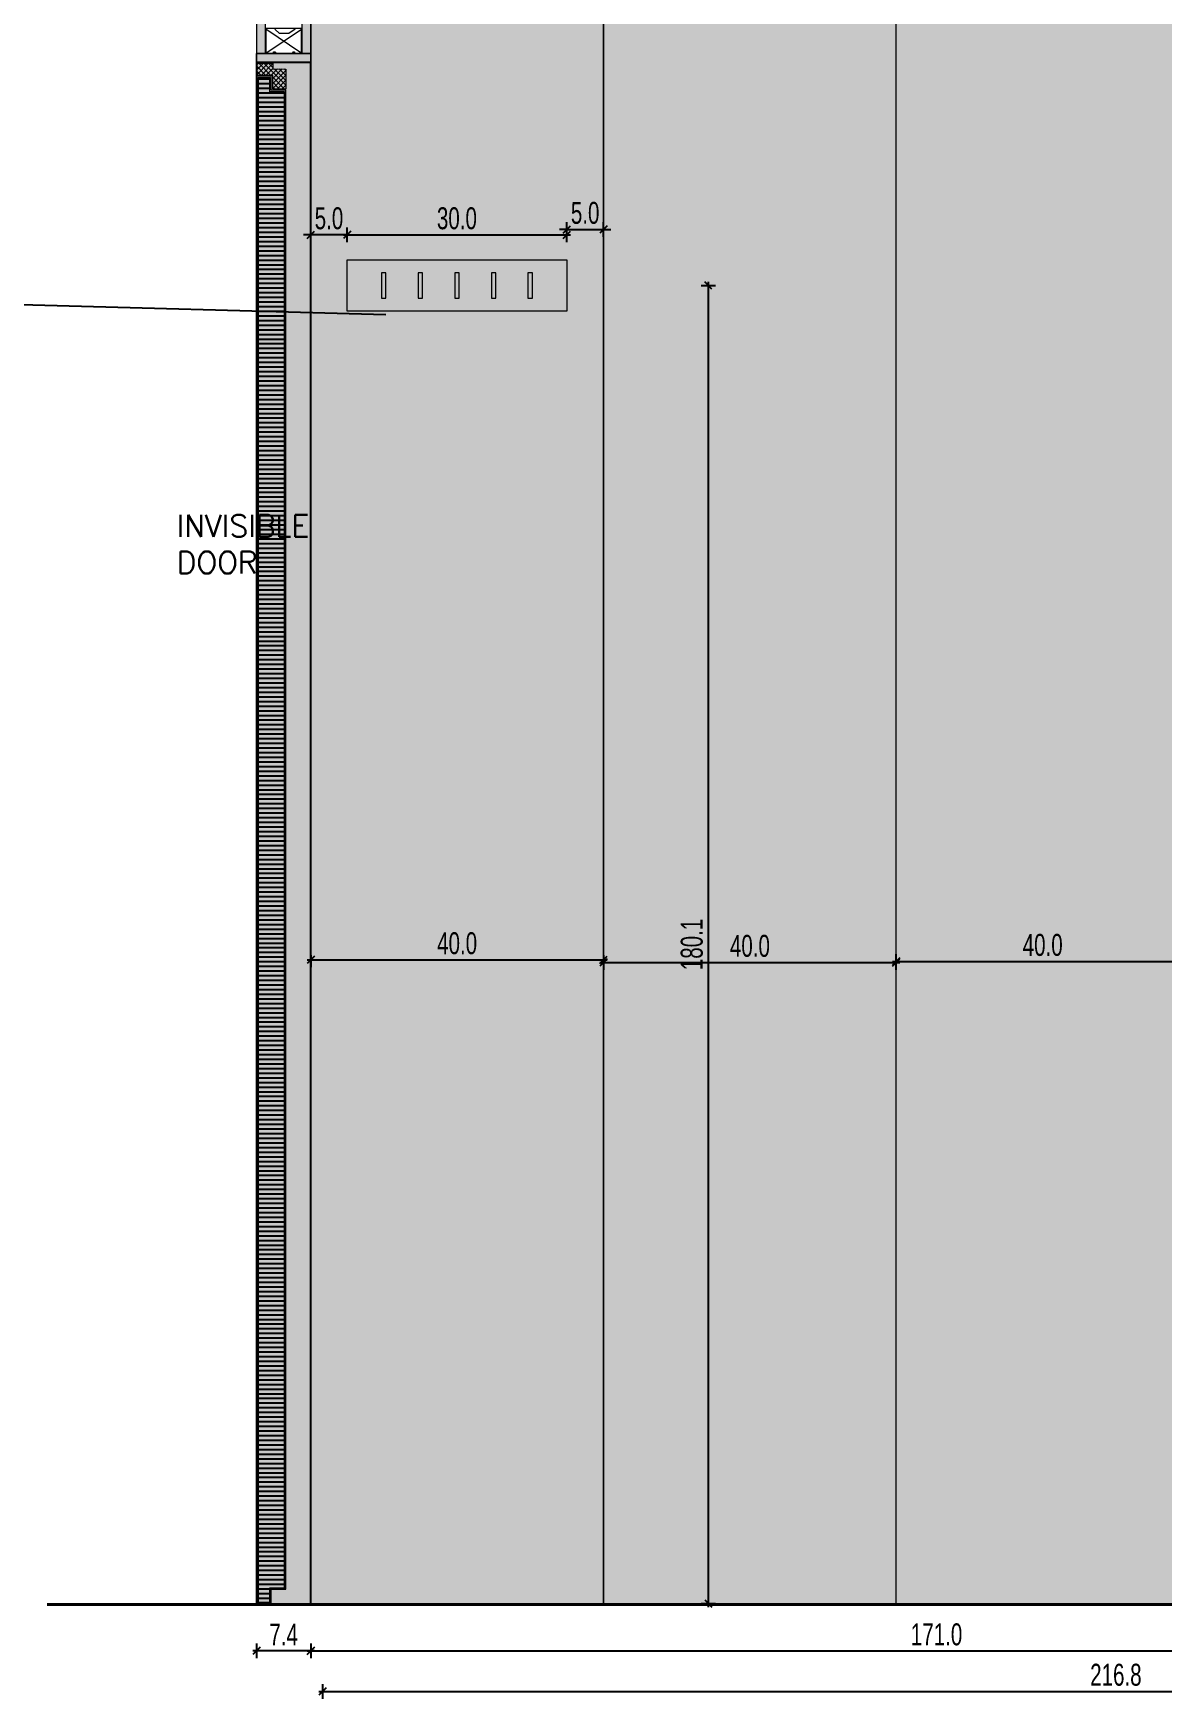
# Model space of a CAD drawing. Header units: inches. Extents: x 4017 to 5703, y -944 to 2840.
# Drawn here: x 4993.9 to 5148.2, y 1571.4 to 1799 of the extents above; entities that cross this region are included whole.
import ezdxf

# ---------------------------------------------------------------- set-up
doc = ezdxf.new("R2010")
doc.units = ezdxf.units.IN
doc.header["$MEASUREMENT"] = 0
doc.layers.get('0').update_dxf_attribs({"color": 5})
doc.layers.get('DEFPOINTS').update_dxf_attribs({"color": 254})
for name, color, linetype, lineweight in [('1 - A-dim-work', 8, 'Continuous', 9), ('1 - bed panels', 170, 'Continuous', 9), ('1 - plaster', 1, 'Continuous', 9), ('1 - subStructural - Bearing', 132, 'Continuous', 9)]:
    doc.layers.add(name, color=color, linetype=linetype, lineweight=lineweight)
doc.layers.add('A-dim-work', color=8, linetype='Continuous')
doc.layers.add('A-HATCH', color=11, linetype='Continuous')
doc.styles.add('ENGLISH', font='romans.shx', dxfattribs={"height": 2})
doc.styles.add('hebtovna', font='hebtovna.shx', dxfattribs={"width": 0.7})
doc.styles.get("Standard").update_dxf_attribs({"font": 'arial.ttf'})
doc.dimstyles.new('Copy of gl-D10', dxfattribs={"dimtxt": 2, "dimasz": 1, "dimexe": 1, "dimexo": 1, "dimgap": 1, "dimtad": 0, "dimdec": 1, "dimzin": 0, "dimdsep": 46, "dimtxsty": 'hebtovna', "dimblk": 'OBLIQUE', "dimblk1": 'OBLIQUE', "dimblk2": 'OBLIQUE', "dimcen": 0, "dimdle": 0.5, "dimclrd": 256, "dimclre": 256, "dimclrt": 256, "dimadec": 0, "dimazin": 0, "dimtfac": 0.05, "dimtdec": 1, "dimtix": 1, "dimtmove": 2, "dimatfit": 0, "dimfxl": 1, "dimfxlon": 1, "dimtvp": 0.75, "dimtolj": 1, "dimtzin": 0, "dimarcsym": 0})
doc.dimstyles.new('D-50', dxfattribs={"dimtxt": 11, "dimasz": 0.5, "dimexe": 0.2, "dimexo": 0, "dimgap": 0.8, "dimtad": 0, "dimdec": 0, "dimdsep": 46, "dimtxsty": 'Standard', "dimblk": 'ar11', "dimcen": 20, "dimdle": 0.1, "dimse1": 1, "dimse2": 1, "dimclrt": 2, "dimadec": 0, "dimazin": 0, "dimtfac": 1, "dimtdec": 0, "dimtix": 1, "dimtmove": 2, "dimatfit": 3, "dimfxl": 1, "dimtvp": 1, "dimtolj": 1, "dimlwd": -1, "dimlwe": -1, "dimarcsym": 0})

# ---------------------------------------------------------------- blocks, each defined once
blk = doc.blocks.new('_Oblique')
at = {"color": 0, "linetype": 'ByBlock', "lineweight": -2}
blk.add_line((-0.5, -0.5), (0.5, 0.5), dxfattribs=at)
blk = doc.blocks.new('*D228')
at = {"layer": 'A-dim-work', "color": 6, "lineweight": -2, "ltscale": 20, "transparency": 16777216}
for p, q in [((5031.34, 1577.96), (5203.34, 1577.96)), ((5031.84, 1578.96), (5031.84, 1576.96)), ((5202.84, 1578.96), (5202.84, 1576.96))]:
    blk.add_line(p, q, dxfattribs=at)
at = {"layer": 'DEFPOINTS', "color": 0, "ltscale": 20, "transparency": 16777216}
for p in [(5031.84, 1584.45), (5202.84, 1584.29), (5202.84, 1577.96)]:
    blk.add_point(p, dxfattribs=at)
at = {"layer": 'A-dim-work', "color": 6, "lineweight": -2, "ltscale": 20, "transparency": 16777216, "rotation": 180}
blk.add_blockref('_Oblique', (5031.84, 1577.96), dxfattribs=at)
at = {"layer": 'A-dim-work', "color": 6, "lineweight": -2, "ltscale": 20, "transparency": 16777216}
blk.add_blockref('_Oblique', (5202.84, 1577.96), dxfattribs=at)
at = {"layer": 'A-dim-work', "color": 6, "lineweight": 40, "ltscale": 20, "transparency": 16777216, "insert": (5117.34, 1580.21), "char_height": 3, "attachment_point": 5, "style": 'hebtovna'}
blk.add_mtext('\\A1;171.0', dxfattribs=at)
blk = doc.blocks.new('*D230')
at = {"layer": 'A-dim-work', "color": 6, "lineweight": -2, "ltscale": 20, "transparency": 16777216}
for p, q in [((5032.34, 1577.96), (5023.94, 1577.96)), ((5024.44, 1578.96), (5024.44, 1576.96)), ((5031.84, 1578.96), (5031.84, 1576.96))]:
    blk.add_line(p, q, dxfattribs=at)
at = {"layer": 'DEFPOINTS', "color": 0, "ltscale": 20, "transparency": 16777216}
for p in [(5024.44, 1591.19), (5031.84, 1584.45), (5024.44, 1577.96)]:
    blk.add_point(p, dxfattribs=at)
at = {"layer": 'A-dim-work', "color": 6, "lineweight": -2, "ltscale": 20, "transparency": 16777216, "rotation": 180}
blk.add_blockref('_Oblique', (5024.44, 1577.96), dxfattribs=at)
at = {"layer": 'A-dim-work', "color": 6, "lineweight": -2, "ltscale": 20, "transparency": 16777216}
blk.add_blockref('_Oblique', (5031.84, 1577.96), dxfattribs=at)
at = {"layer": 'A-dim-work', "color": 6, "lineweight": 40, "ltscale": 20, "transparency": 16777216, "insert": (5028.14, 1580.21), "char_height": 3, "attachment_point": 5, "style": 'hebtovna'}
blk.add_mtext('\\A1;7.4', dxfattribs=at)
blk = doc.blocks.new('*D231')
at = {"layer": 'A-dim-work', "color": 6, "lineweight": -2, "ltscale": 20, "transparency": 16777216}
for p, q in [((5033.44, 1573.44), (5033.44, 1571.44)), ((5250.24, 1573.44), (5250.24, 1571.44)), ((5032.94, 1572.44), (5250.74, 1572.44))]:
    blk.add_line(p, q, dxfattribs=at)
at = {"layer": 'DEFPOINTS', "color": 0, "ltscale": 20, "transparency": 16777216}
for p in [(5033.44, 1584.29), (5250.24, 1584.29), (5250.24, 1572.44)]:
    blk.add_point(p, dxfattribs=at)
at = {"layer": 'A-dim-work', "color": 6, "lineweight": -2, "ltscale": 20, "transparency": 16777216, "rotation": 180}
blk.add_blockref('_Oblique', (5033.44, 1572.44), dxfattribs=at)
at = {"layer": 'A-dim-work', "color": 6, "lineweight": -2, "ltscale": 20, "transparency": 16777216}
blk.add_blockref('_Oblique', (5250.24, 1572.44), dxfattribs=at)
at = {"layer": 'A-dim-work', "color": 6, "lineweight": 40, "ltscale": 20, "transparency": 16777216, "insert": (5141.84, 1574.69), "char_height": 3, "attachment_point": 5, "style": 'hebtovna'}
blk.add_mtext('\\A1;216.8', dxfattribs=at)
blk = doc.blocks.new('*D222')
at = {"layer": 'A-dim-work', "color": 6, "lineweight": -2, "transparency": 16777216}
for p, q in [((5085.16, 1764.59), (5087.16, 1764.59)), ((5086.16, 1583.95), (5086.16, 1765.09)), ((5085.16, 1584.45), (5087.16, 1584.45))]:
    blk.add_line(p, q, dxfattribs=at)
at = {"layer": 'DEFPOINTS', "color": 0, "transparency": 16777216}
for p in [(5067.11, 1764.59), (5086.16, 1764.59), (5071.84, 1584.45)]:
    blk.add_point(p, dxfattribs=at)
at = {"layer": 'A-dim-work', "color": 6, "lineweight": -2, "transparency": 16777216}
for p, rotation in [((5086.16, 1764.59), 90), ((5086.16, 1584.45), 270)]:
    blk.add_blockref('_Oblique', p, dxfattribs=dict(at, rotation=rotation))
at = {"layer": 'A-dim-work', "color": 6, "transparency": 16777216, "insert": (5083.91, 1674.52), "char_height": 3, "attachment_point": 5, "rotation": 90, "style": 'hebtovna'}
blk.add_mtext('\\A1;180.1', dxfattribs=at)
blk = doc.blocks.new('ar11')
for p, q in [((0, 14.887), (0, -14.887)), ((-4.243, -4.243), (4.243, 4.243)), ((-12.405, 0), (12.405, 0))]:
    blk.add_line(p, q)
blk = doc.blocks.new('dooor')
at = {"layer": '1 - plaster', "true_color": 0xe0a352}
for points in [[(1.2, -2), (0, -2), (0, -47.02), (1.2, -47.02)], [(7.4, -7.2), (6.2, -7.2), (6.2, -47.02), (7.4, -47.02)], [(7.4, -48.22), (7.4, -47.02), (0, -47.02), (0, -48.22)]]:
    blk.add_hatch(color=33, dxfattribs=at).paths.add_polyline_path(points)
at = {"layer": '1 - subStructural - Bearing'}
h = blk.add_hatch(color=256, dxfattribs=at)
h.dxf.hatch_style = 1
edge = h.paths.add_edge_path()
edge.add_line((5.22, -43.6), (6.2, -43.6))
edge.add_line((6.2, -43.6), (6.2, -47.02))
edge.add_line((6.2, -47.02), (5.01, -47.02))
edge.add_arc((5.01, -46.91), 0.11, 90, 270, ccw=False)
edge.add_line((5.01, -46.8), (5.2, -46.8))
edge.add_line((5.2, -46.8), (5.2, -46.88))
edge.add_line((5.2, -46.88), (5.01, -46.88))
edge.add_arc((5.01, -46.91), 0.0367, 90, 270)
edge.add_line((5.01, -46.95), (6.13, -46.95))
edge.add_line((6.13, -46.95), (6.13, -43.67))
edge.add_line((6.13, -43.67), (5.25, -43.67))
edge.add_line((5.25, -43.67), (4.4, -44.28))
edge.add_line((4.4, -44.28), (3.11, -44.28))
edge.add_line((3.11, -44.28), (2.5, -43.67))
edge.add_line((2.5, -43.67), (1.27, -43.67))
edge.add_line((1.27, -43.67), (1.27, -46.95))
edge.add_line((1.27, -46.95), (2.5, -46.95))
edge.add_line((2.5, -46.95), (2.31, -46.88))
edge.add_line((2.31, -46.88), (2.31, -46.8))
edge.add_line((2.31, -46.8), (2.5, -46.8))
edge.add_arc((2.5, -46.91), 0.11, -90, 90, ccw=False)
edge.add_line((2.5, -47.02), (1.2, -47.02))
edge.add_line((1.2, -47.02), (1.2, -43.6))
edge.add_line((1.2, -43.6), (2.53, -43.6))
edge.add_line((2.53, -43.6), (3.14, -44.21))
edge.add_line((3.14, -44.21), (4.37, -44.21))
edge.add_line((4.37, -44.21), (5.22, -43.6))
at = {"layer": '1 - subStructural - Bearing', "true_color": 0xadcab8}
h = blk.add_hatch(color=9, dxfattribs=at)
h.dxf.hatch_style = 1
h.paths.add_polyline_path([(7.4, -48.22), (0, -48.22), (0, -259), (7.4, -259)])
at = {"layer": '1 - subStructural - Bearing'}
h = blk.add_hatch(dxfattribs=at)
h.set_pattern_fill('ANSI37', color=256, scale=0.15, style=0)
h.set_pattern_definition([(45, (-55141.42854, 35134.1782), (-0.3367596045, 0.3367596045), []), (135, (-55141.42854, 35134.1782), (-0.3367596045, -0.3367596045), [])])
h.paths.add_polyline_path([(2.22, -50.01), (0.03, -50), (0.04, -48.34), (2.24, -48.35), (2.23, -49.12), (4, -49.13), (3.98, -51.88), (2.21, -51.86)])
at = {"layer": 'A-HATCH'}
h = blk.add_hatch(dxfattribs=at)
h.set_pattern_fill('ANSI31', color=253, scale=0.2, angle=194.9204, style=0)
h.set_pattern_definition([(180, (-61009.41664, -44345.6368), (-3e-16, -0.635), [])])
h.paths.add_polyline_path([(4.01, -52.04), (2.01, -52.04), (2.01, -50.08), (0.01, -50.08), (0.01, -259), (2.01, -259), (2.01, -256.89), (4.01, -256.89)])
at = {"ltscale": 0.0005}
blk.add_lwpolyline([(7.4, -48.22), (0, -48.22), (0, -259), (7.4, -259)], close=True, dxfattribs=at)
at = {"layer": '1 - plaster'}
for points in [[(1.2, -2), (0, -2), (0, -47.02), (1.2, -47.02), (1.2, -2)], [(7.4, -7.2), (6.2, -7.2), (6.2, -47.02), (7.4, -47.02), (7.4, -7.2)], [(0, -47.02), (0, -48.22), (7.4, -48.22), (7.4, -47.02), (0, -47.02)]]:
    blk.add_lwpolyline(points, dxfattribs=at)
blk.add_lwpolyline([(0, -47.02), (7.4, -47.02), (7.4, -259), (0, -259)], close=True, dxfattribs=at)
at = {"layer": '1 - subStructural - Bearing'}
for p, q in [((6.2, -46.99), (1.27, -43.67)), ((1.27, -46.95), (6.13, -43.67))]:
    blk.add_line(p, q, dxfattribs=at)
for points in [[(6.2, -43.6), (6.2, -47.02), (5.01, -47.02, -1), (5.01, -46.8), (5.2, -46.8), (5.2, -46.88), (5.01, -46.88, 1), (5.01, -46.95), (6.13, -46.95), (6.13, -43.67)], [(1.27, -43.67), (1.27, -46.95), (2.5, -46.95), (2.31, -46.88), (2.31, -46.8), (2.5, -46.8, -1), (2.5, -47.02), (1.2, -47.02), (1.2, -43.6)]]:
    blk.add_lwpolyline(points, format="xyb", dxfattribs=at)
for points in [[(5.25, -43.67), (4.4, -44.28), (3.11, -44.28), (2.5, -43.67)], [(6.2, -47.02), (6.2, -43.6), (1.2, -43.6), (1.2, -47.02), (6.2, -47.02)], [(2.22, -50.01), (0.03, -50), (0.04, -48.34), (2.24, -48.35), (2.23, -49.12), (4, -49.13), (3.98, -51.88), (2.21, -51.86), (2.22, -50.01)], [(1.81, -258.85), (1.81, -256.69), (3.81, -256.69), (3.81, -75.62), (3.81, -52.24), (1.81, -52.24), (1.81, -50.28), (0.21, -50.28), (0.21, -74.49), (0.21, -258.65), (2.01, -258.65)]]:
    blk.add_lwpolyline(points, dxfattribs=at)
blk.add_lwpolyline([(2.01, -50.08), (0.01, -50.08), (0.01, -74.43), (0.01, -258.85), (2.01, -258.85), (2.01, -256.89), (4.01, -256.89), (4.01, -75.68), (4.01, -52.04), (2.01, -52.04)], close=True, dxfattribs=at)
blk = doc.blocks.new('*D318')
at = {"layer": 'A-dim-work', "color": 6, "lineweight": -2, "ltscale": 20, "transparency": 16777216}
for p, q in [((5031.84, 1673.07), (5031.84, 1671.42)), ((5071.84, 1673.07), (5071.84, 1671.42)), ((5031.34, 1672.42), (5072.34, 1672.42))]:
    blk.add_line(p, q, dxfattribs=at)
at = {"layer": 'DEFPOINTS', "color": 0, "ltscale": 20, "transparency": 16777216}
for p in [(5031.84, 1674.07), (5071.84, 1674.07), (5071.84, 1672.42)]:
    blk.add_point(p, dxfattribs=at)
at = {"layer": 'A-dim-work', "color": 6, "lineweight": -2, "ltscale": 20, "transparency": 16777216, "rotation": 180}
blk.add_blockref('_Oblique', (5031.84, 1672.42), dxfattribs=at)
at = {"layer": 'A-dim-work', "color": 6, "lineweight": -2, "ltscale": 20, "transparency": 16777216}
blk.add_blockref('_Oblique', (5071.84, 1672.42), dxfattribs=at)
at = {"layer": 'A-dim-work', "color": 6, "lineweight": 40, "ltscale": 20, "transparency": 16777216, "insert": (5051.84, 1674.67), "char_height": 3, "attachment_point": 5, "style": 'hebtovna'}
blk.add_mtext('\\A1;40.0', dxfattribs=at)
blk = doc.blocks.new('*D319')
at = {"layer": 'A-dim-work', "color": 6, "lineweight": -2, "ltscale": 0.0005, "transparency": 16777216}
for p, q in [((5111.84, 1671.06), (5111.84, 1673.06)), ((5071.34, 1672.06), (5112.34, 1672.06)), ((5071.84, 1672.71), (5071.84, 1671.06))]:
    blk.add_line(p, q, dxfattribs=at)
at = {"layer": 'DEFPOINTS', "color": 0, "ltscale": 0.0005, "transparency": 16777216}
for p in [(5071.84, 1673.71), (5111.84, 1672.06), (5111.84, 1637.7)]:
    blk.add_point(p, dxfattribs=at)
at = {"layer": 'A-dim-work', "color": 6, "lineweight": -2, "ltscale": 0.0005, "transparency": 16777216, "rotation": 180}
blk.add_blockref('_Oblique', (5071.84, 1672.06), dxfattribs=at)
at = {"layer": 'A-dim-work', "color": 6, "lineweight": -2, "ltscale": 0.0005, "transparency": 16777216}
blk.add_blockref('_Oblique', (5111.84, 1672.06), dxfattribs=at)
at = {"layer": 'A-dim-work', "color": 6, "ltscale": 0.0005, "transparency": 16777216, "insert": (5091.84, 1674.31), "char_height": 3, "attachment_point": 5, "style": 'hebtovna'}
blk.add_mtext('\\A1;40.0', dxfattribs=at)
blk = doc.blocks.new('*D320')
at = {"layer": 'A-dim-work', "color": 6, "lineweight": -2, "ltscale": 0.0005, "transparency": 16777216}
for p, q in [((5111.84, 1671.19), (5111.84, 1673.19)), ((5151.84, 1671.19), (5151.84, 1673.19)), ((5111.34, 1672.19), (5152.34, 1672.19))]:
    blk.add_line(p, q, dxfattribs=at)
at = {"layer": 'DEFPOINTS', "color": 0, "ltscale": 0.0005, "transparency": 16777216}
for p in [(5151.84, 1672.19), (5151.84, 1639.62), (5111.84, 1637.7)]:
    blk.add_point(p, dxfattribs=at)
at = {"layer": 'A-dim-work', "color": 6, "lineweight": -2, "ltscale": 0.0005, "transparency": 16777216, "rotation": 180}
blk.add_blockref('_Oblique', (5111.84, 1672.19), dxfattribs=at)
at = {"layer": 'A-dim-work', "color": 6, "lineweight": -2, "ltscale": 0.0005, "transparency": 16777216}
blk.add_blockref('_Oblique', (5151.84, 1672.19), dxfattribs=at)
at = {"layer": 'A-dim-work', "color": 6, "ltscale": 0.0005, "transparency": 16777216, "insert": (5131.84, 1674.44), "char_height": 3, "attachment_point": 5, "style": 'hebtovna'}
blk.add_mtext('\\A1;40.0', dxfattribs=at)
blk = doc.blocks.new('kdkd')
at = {"layer": '1 - bed panels'}
for points in [[(-1200.35, 1546.79), (-1170.35, 1546.79), (-1170.35, 1539.79), (-1200.35, 1539.79), (-1200.35, 1546.79)], [(-1195.65, 1545.04), (-1195.65, 1541.54), (-1195.05, 1541.54), (-1195.05, 1545.04), (-1195.65, 1545.04)], [(-1190.65, 1545.04), (-1190.65, 1541.54), (-1190.05, 1541.54), (-1190.05, 1545.04), (-1190.65, 1545.04)], [(-1185.65, 1545.04), (-1185.65, 1541.54), (-1185.05, 1541.54), (-1185.05, 1545.04), (-1185.65, 1545.04)], [(-1180.65, 1545.04), (-1180.65, 1541.54), (-1180.05, 1541.54), (-1180.05, 1545.04), (-1180.65, 1545.04)], [(-1175.65, 1545.04), (-1175.65, 1541.54), (-1175.05, 1541.54), (-1175.05, 1545.04), (-1175.65, 1545.04)]]:
    blk.add_lwpolyline(points, dxfattribs=at)
blk = doc.blocks.new('*D269')
at = {"layer": 'A-dim-work', "color": 6, "lineweight": -2, "ltscale": 20, "transparency": 16777216}
for p, q in [((5031.84, 1771.5), (5030.84, 1771.5)), ((5031.84, 1770.5), (5031.84, 1772.5)), ((5036.81, 1771.5), (5031.84, 1771.5)), ((5036.81, 1770.5), (5036.81, 1772.5)), ((5036.81, 1771.5), (5037.81, 1771.5))]:
    blk.add_line(p, q, dxfattribs=at)
at = {"layer": 'DEFPOINTS', "color": 0, "ltscale": 20, "transparency": 16777216}
for p in [(5031.84, 1771.5), (5031.84, 1768.09), (5036.81, 1768.09)]:
    blk.add_point(p, dxfattribs=at)
at = {"layer": 'A-dim-work', "color": 6, "lineweight": -2, "ltscale": 20, "transparency": 16777216}
blk.add_blockref('_Oblique', (5031.84, 1771.5), dxfattribs=at)
at = {"layer": 'A-dim-work', "color": 6, "lineweight": -2, "ltscale": 20, "transparency": 16777216, "rotation": 180}
blk.add_blockref('_Oblique', (5036.81, 1771.5), dxfattribs=at)
at = {"layer": 'A-dim-work', "color": 6, "lineweight": 40, "ltscale": 20, "transparency": 16777216, "insert": (5034.33, 1773.75), "char_height": 3, "attachment_point": 5, "style": 'hebtovna'}
blk.add_mtext('\\A1;5.0', dxfattribs=at)
blk = doc.blocks.new('*D270')
at = {"layer": 'A-dim-work', "color": 6, "lineweight": -2, "ltscale": 20, "transparency": 16777216}
for p, q in [((5036.31, 1771.5), (5067.31, 1771.5)), ((5036.81, 1770.5), (5036.81, 1772.5)), ((5066.81, 1770.5), (5066.81, 1772.5))]:
    blk.add_line(p, q, dxfattribs=at)
at = {"layer": 'DEFPOINTS', "color": 0, "ltscale": 20, "transparency": 16777216}
for p in [(5066.81, 1771.5), (5036.81, 1768.09), (5066.81, 1768.09)]:
    blk.add_point(p, dxfattribs=at)
at = {"layer": 'A-dim-work', "color": 6, "lineweight": -2, "ltscale": 20, "transparency": 16777216, "rotation": 180}
blk.add_blockref('_Oblique', (5036.81, 1771.5), dxfattribs=at)
at = {"layer": 'A-dim-work', "color": 6, "lineweight": -2, "ltscale": 20, "transparency": 16777216}
blk.add_blockref('_Oblique', (5066.81, 1771.5), dxfattribs=at)
at = {"layer": 'A-dim-work', "color": 6, "lineweight": 40, "ltscale": 20, "transparency": 16777216, "insert": (5051.81, 1773.75), "char_height": 3, "attachment_point": 5, "style": 'hebtovna'}
blk.add_mtext('\\A1;30.0', dxfattribs=at)
blk = doc.blocks.new('*D271')
at = {"layer": 'A-dim-work', "color": 6, "lineweight": -2, "ltscale": 20, "transparency": 16777216}
for p, q in [((5066.81, 1771.24), (5066.81, 1773.24)), ((5071.84, 1771.24), (5071.84, 1773.24)), ((5066.81, 1772.24), (5065.81, 1772.24)), ((5066.81, 1772.24), (5071.84, 1772.24)), ((5071.84, 1772.24), (5072.84, 1772.24))]:
    blk.add_line(p, q, dxfattribs=at)
at = {"layer": 'DEFPOINTS', "color": 0, "ltscale": 20, "transparency": 16777216}
for p in [(5071.84, 1772.24), (5071.84, 1768.82), (5066.81, 1768.09)]:
    blk.add_point(p, dxfattribs=at)
at = {"layer": 'A-dim-work', "color": 6, "lineweight": -2, "ltscale": 20, "transparency": 16777216}
blk.add_blockref('_Oblique', (5066.81, 1772.24), dxfattribs=at)
at = {"layer": 'A-dim-work', "color": 6, "lineweight": -2, "ltscale": 20, "transparency": 16777216, "rotation": 180}
blk.add_blockref('_Oblique', (5071.84, 1772.24), dxfattribs=at)
at = {"layer": 'A-dim-work', "color": 6, "lineweight": 40, "ltscale": 20, "transparency": 16777216, "insert": (5069.33, 1774.49), "char_height": 3, "attachment_point": 5, "style": 'hebtovna'}
blk.add_mtext('\\A1;5.0', dxfattribs=at)

msp = doc.modelspace()

# ---------------------------------------------------------------- hatches: boundary and pattern name
at = {"layer": '1 - subStructural - Bearing', "true_color": 0xa4dbe8}
h = msp.add_hatch(color=141, dxfattribs=at)
h.dxf.hatch_style = 1
h.paths.add_polyline_path([(5071.84, 1834.3), (5031.84, 1834.3), (5031.84, 1584.45), (5071.84, 1584.45)])
at = {"layer": '1 - subStructural - Bearing', "true_color": 0x48a9c5}
h = msp.add_hatch(color=143, dxfattribs=at)
h.dxf.hatch_style = 1
h.paths.add_polyline_path([(5111.84, 1834.3), (5071.84, 1834.3), (5071.84, 1584.29), (5111.84, 1584.29)])
at = {"layer": '1 - subStructural - Bearing', "true_color": 0x0085ad}
h = msp.add_hatch(color=144, dxfattribs=at)
h.dxf.hatch_style = 1
h.paths.add_polyline_path([(5151.84, 1834.3), (5111.84, 1834.3), (5111.84, 1584.29), (5151.84, 1584.29)])

# ---------------------------------------------------------------- linework, layer by layer
at = {"layer": '1 - A-dim-work'}
for points in [[(5071.84, 1834.3), (5031.84, 1834.3), (5031.84, 1584.45), (5071.84, 1584.45)], [(5071.84, 1584.29), (5111.84, 1584.29), (5111.84, 1834.3), (5071.84, 1834.3)], [(5111.84, 1834.3), (5151.84, 1834.3), (5151.84, 1584.29), (5111.84, 1584.29)]]:
    msp.add_lwpolyline(points, close=True, dxfattribs=at)
for points in [[(5071.84, 1584.29), (5071.84, 1834.3)], [(5111.84, 1584.29), (5111.84, 1834.3)]]:
    msp.add_lwpolyline(points, dxfattribs=at)
at = {"layer": 'A-dim-work', "color": 6, "lineweight": 40, "ltscale": 20}
msp.add_lwpolyline([(5278.3, 1584.29), (4995.81, 1584.29)], dxfattribs=at)

# ---------------------------------------------------------------- block references
for name, p in [('dooor', (5024.44, 1843.3)), ('kdkd', (6237.17, 221.29))]:
    msp.add_blockref(name, p)

# ---------------------------------------------------------------- texts
at = {"layer": 'A-dim-work', "color": 6, "lineweight": 40, "ltscale": 20, "insert": (5013.53, 1725.23), "char_height": 3, "attachment_point": 7, "style": 'ENGLISH'}
msp.add_mtext_dynamic_manual_height_columns('INVISIBLE DOOR', width=24.7322, gutter_width=1, heights=[0], dxfattribs=at)

# ---------------------------------------------------------------- dimensions: what is measured, and where the dimension line sits
at = {"layer": 'A-dim-work', "color": 6, "lineweight": 40, "ltscale": 20}
for base, p1, p2, picture, middle in [((5031.84, 1771.5), (5036.81, 1768.09), (5031.84, 1768.09), '*D269', (5034.33, 1773.75)), ((5066.81, 1771.5), (5036.81, 1768.09), (5066.81, 1768.09), '*D270', (5051.81, 1773.75)), ((5071.84, 1772.24), (5066.81, 1768.09), (5071.84, 1768.82), '*D271', (5069.33, 1774.49)), ((5071.84, 1672.42), (5031.84, 1674.07), (5071.84, 1674.07), '*D318', (5051.84, 1674.67)), ((5024.44, 1577.96), (5031.84, 1584.45), (5024.44, 1591.19), '*D230', (5028.14, 1580.21)), ((5202.84, 1577.96), (5031.84, 1584.45), (5202.84, 1584.29), '*D228', (5117.34, 1580.21)), ((5250.24, 1572.44), (5033.44, 1584.29), (5250.24, 1584.29), '*D231', (5141.84, 1574.69))]:
    dim = msp.add_linear_dim(base=base, p1=p1, p2=p2, dimstyle='Copy of gl-D10', override={"dimtxt": 3, "dimclrd": 6, "dimclre": 6, "dimclrt": 6}, dxfattribs=at)
    dim.commit()
    dim.dimension.update_dxf_attribs({"geometry": picture, "text_midpoint": middle})
at = {"layer": 'A-dim-work'}
dim = msp.add_linear_dim(base=(5086.16, 1764.59), p1=(5071.84, 1584.45), p2=(5067.11, 1764.59), angle=90, dimstyle='Copy of gl-D10', override={"dimtxt": 3, "dimclrd": 6, "dimclre": 6, "dimclrt": 6}, dxfattribs=at)
dim.commit()
dim.dimension.update_dxf_attribs({"geometry": '*D222', "text_midpoint": (5083.91, 1674.52)})
at = {"layer": 'A-dim-work', "ltscale": 0.0005}
for base, p1, p2, picture, middle in [((5111.84, 1672.06), (5071.84, 1673.71), (5111.84, 1637.7), '*D319', (5091.84, 1674.31)), ((5151.84, 1672.19), (5111.84, 1637.7), (5151.84, 1639.62), '*D320', (5131.84, 1674.44))]:
    dim = msp.add_linear_dim(base=base, p1=p1, p2=p2, dimstyle='Copy of gl-D10', override={"dimtxt": 3, "dimclrd": 6, "dimclre": 6, "dimclrt": 6}, dxfattribs=at)
    dim.commit()
    dim.dimension.update_dxf_attribs({"geometry": picture, "text_midpoint": middle})

# ---------------------------------------------------------------- leaders
at = {"layer": 'A-dim-work', "color": 6, "lineweight": 40, "ltscale": 20}
msp.add_leader([(5042.11, 1760.59), (4967.28, 1762.59), (4929.98, 1762.59)], dimstyle='D-50', override={"dimasz": 5, "dimfxl": 1.25, "dimfxlon": 1}, dxfattribs=at)

doc.saveas('drawing.dxf')
